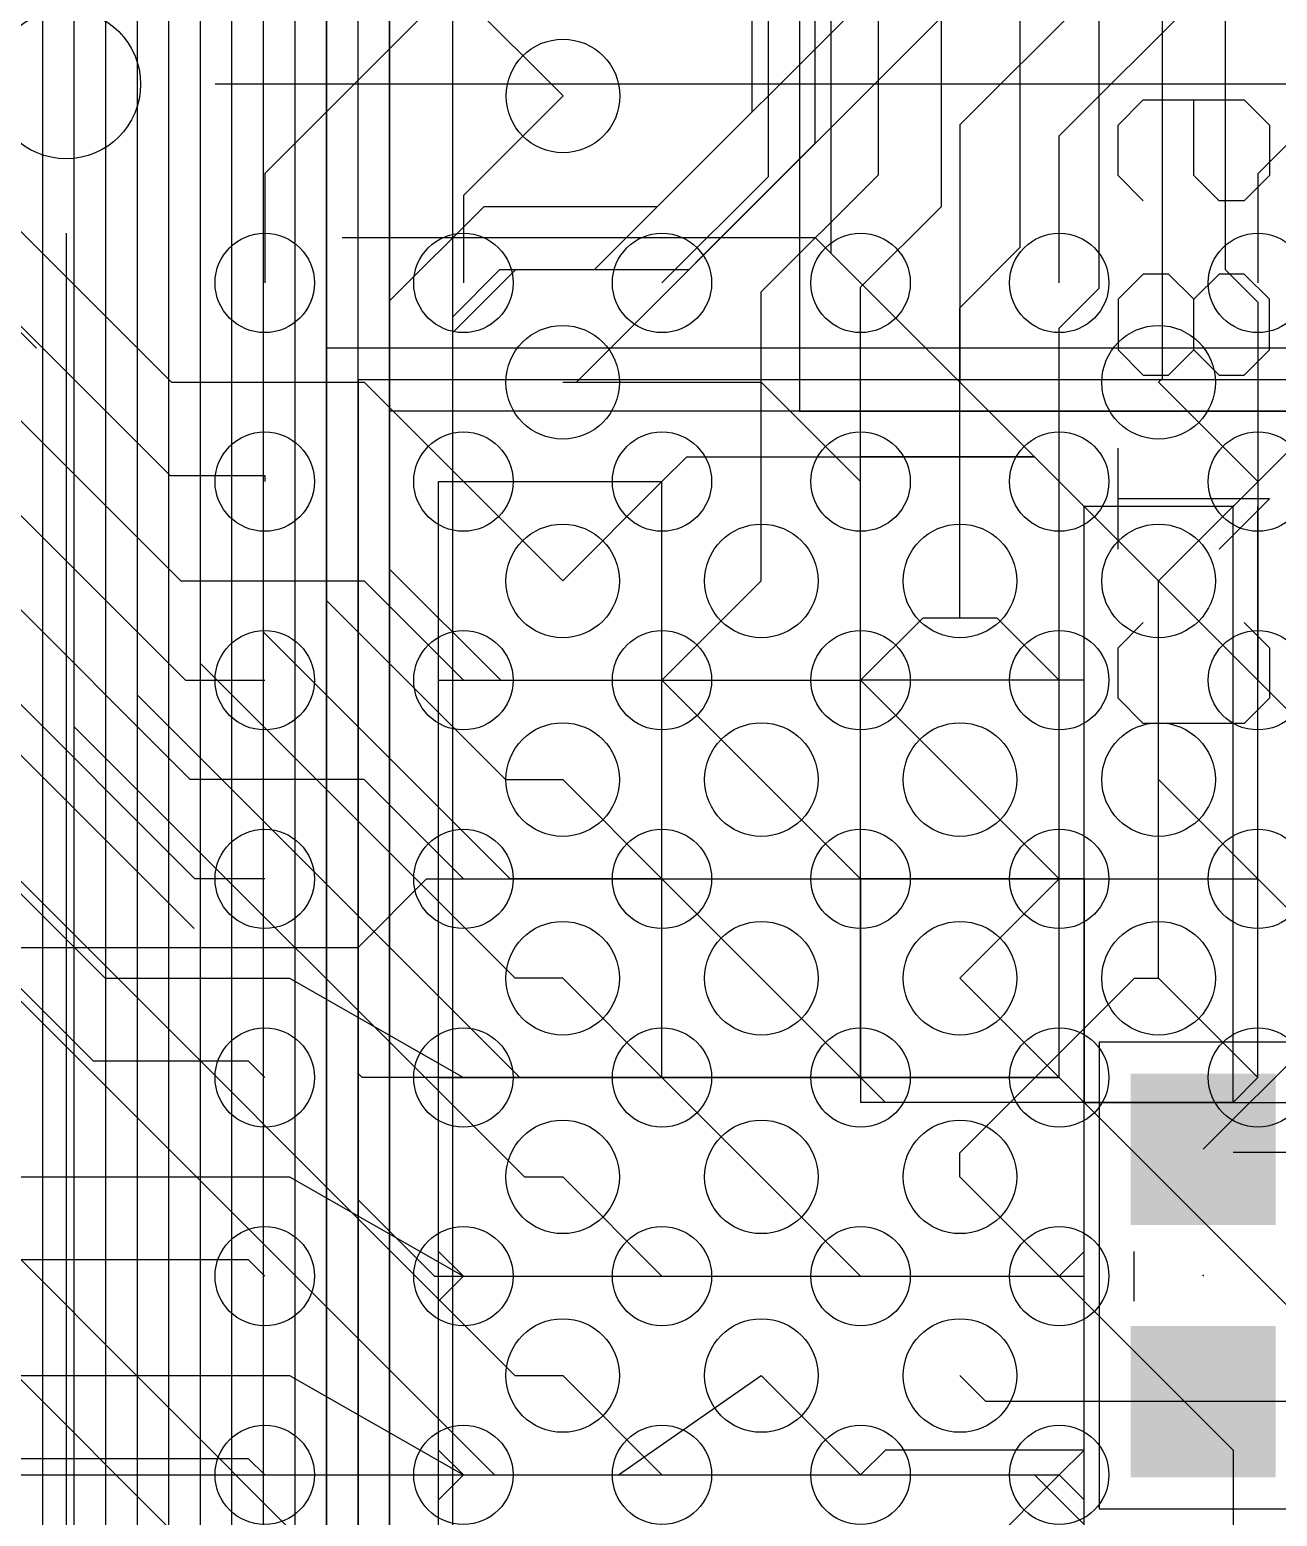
# Model space of a CAD drawing. Extents: x -61 to 136, y 23 to 123.
# Drawn here: x 60.65 to 65.68, y 75.43 to 81.42 of the extents above; entities that cross this region are included whole.
import ezdxf

# ---------------------------------------------------------------- set-up
doc = ezdxf.new("R2010")
doc.units = 0
for name, color, linetype in [('1', 14, 'CONTINUOUS'), ('13', 94, 'CONTINUOUS'), ('14', 94, 'CONTINUOUS'), ('15', 54, 'CONTINUOUS'), ('16', 134, 'CONTINUOUS'), ('18', 94, 'CONTINUOUS'), ('2', 251, 'CONTINUOUS'), ('21', 251, 'CONTINUOUS'), ('24', 54, 'CONTINUOUS'), ('26', 54, 'CONTINUOUS'), ('3', 214, 'CONTINUOUS'), ('4', 214, 'CONTINUOUS'), ('40', 134, 'CONTINUOUS'), ('41', 14, 'CONTINUOUS'), ('42', 134, 'CONTINUOUS')]:
    doc.layers.add(name, color=color, linetype=linetype)

# ---------------------------------------------------------------- blocks, each defined once
blk = doc.blocks.new('RECT')
blk.add_solid([(-0.5, -0.5), (0.5, -0.5), (-0.5, 0.5), (0.5, 0.5)])
blk = doc.blocks.new('PIE')
blk.add_circle((0, 0), 0.5)
blk = doc.blocks.new('ROUNDV')
blk.add_circle((0, 0), 0.5)

msp = doc.modelspace()

# ---------------------------------------------------------------- linework, layer by layer
at = {"layer": '1'}
for p, q in [((63.881, 80.519), (63.881, 82.296)), ((64.8, 80.9925), (65.786, 81.9785)), ((63.627, 81.788), (63.627, 80.827)), ((62.4205, 81.661), (61.6, 80.8405)), ((64.897, 81.534), (64.4, 81.037)), ((62.8015, 81.153), (62.4, 80.7515)), ((65.913, 81.153), (65.6, 80.84)), ((60.198, 81.026), (61.224, 80)), ((64.4, 81.037), (64.4, 80.6)), ((64.8, 80.4), (64.8, 80.9925)), ((59.944, 80.899), (61.219, 79.624)), ((61.6, 80.8405), (61.6, 80.4)), ((63.627, 80.827), (63.2, 80.4)), ((65.6, 80.84), (65.6, 80.4)), ((59.69, 80.772), (61.262, 79.2)), ((62.4, 80.7515), (62.4, 80.4)), ((59.436, 80.645), (61.281, 78.8)), ((64.4, 80.6), (64.4, 80)), ((61.3, 78.4), (59.182, 80.518)), ((64, 80.4), (63.881, 80.519)), ((61.319, 78), (58.928, 80.391)), ((61.224, 80), (62, 80)), ((62, 80), (62.4, 79.6)), ((62.8, 80), (63.6, 80)), ((63.6, 80), (64, 79.6)), ((64.4, 80), (64.8, 79.6)), ((65.2, 80), (65.6, 79.6)), ((61.219, 79.624), (61.6, 79.624)), ((61.6, 79.624), (61.6, 79.6)), ((63.2, 79.6), (62.8, 79.2)), ((61.262, 79.2), (62, 79.2)), ((62, 79.2), (62.4, 78.8)), ((63.2, 78.8), (63.6, 79.2)), ((64.4, 79.05), (64.4, 79.2)), ((65.2, 79.2), (65.6, 78.8)), ((64.25, 79.05), (64, 78.8)), ((64.4, 79.05), (64.25, 79.05)), ((64.55, 79.05), (64.4, 79.05)), ((64.8, 78.8), (64.55, 79.05)), ((61.281, 78.8), (61.6, 78.8)), ((59.7789, 78.7781), (60.957, 77.6)), ((59.7281, 78.4479), (60.9092, 77.2668)), ((62, 78.4), (61.3, 78.4)), ((62.4, 78), (62, 78.4)), ((62.8, 78.4), (63.2, 78)), ((63.6, 78.4), (64, 78)), ((64.8, 78), (64.4, 78.4)), ((65.2, 78.4), (65.6, 78)), ((61.6, 78), (61.319, 78)), ((60.957, 77.6), (61.7, 77.6)), ((61.7, 77.6), (62.4, 77.2)), ((63.2, 77.2), (62.8, 77.6)), ((63.6, 77.6), (64, 77.2)), ((64.8, 77.2), (64.4, 77.6)), ((65.2, 77.6), (65.6, 77.2)), ((60.9092, 77.2668), (61.5332, 77.2668)), ((61.5332, 77.2668), (61.6, 77.2)), ((60.614, 76.8), (61.7, 76.8)), ((61.7, 76.8), (62.4, 76.4)), ((62.8, 76.8), (63.2, 76.4)), ((63.6, 76.8), (64, 76.4)), ((64.4, 76.8), (64.8, 76.4)), ((60.5663, 76.4667), (61.5333, 76.4667)), ((61.5333, 76.4667), (61.6, 76.4)), ((60.271, 76), (61.7, 76)), ((61.7, 76), (62.4, 75.6)), ((62.8, 76), (63.2, 75.6)), ((63.6, 76), (64, 75.6)), ((60.2234, 75.6666), (61.5334, 75.6666)), ((61.5334, 75.6666), (61.6, 75.6)), ((64.4, 75.2), (64.8, 75.6))]:
    msp.add_line(p, q, dxfattribs=at)
at = {"layer": '13'}
for p, q in [((63.8185, 80.5815), (61.9125, 80.5815)), ((65.2, 79.2), (63.8185, 80.5815)), ((65.2, 79.2), (66.1, 80.1)), ((78.613, 79.883), (62.103, 79.883)), ((62.103, 79.883), (62.103, 63.373)), ((61.976, 77.724), (62.252, 78)), ((62.252, 78), (62.55, 78)), ((62.55, 78), (63.05, 78)), ((63.05, 78), (63.35, 78)), ((63.35, 78), (63.85, 78)), ((63.85, 78), (64.15, 78)), ((64.15, 78), (64.65, 78)), ((64.65, 78), (64.95, 78)), ((64.95, 78), (65.45, 78)), ((65.45, 78), (65.6, 78)), ((65.6, 78), (66, 77.6)), ((59.436, 77.724), (61.976, 77.724)), ((61.976, 77.724), (61.976, 76.708)), ((61.992, 77.2), (61.976, 77.216)), ((62.55, 77.2), (61.992, 77.2)), ((63.05, 77.2), (62.55, 77.2)), ((63.35, 77.2), (63.05, 77.2)), ((63.85, 77.2), (63.35, 77.2)), ((64.15, 77.2), (63.85, 77.2)), ((64.65, 77.2), (64.15, 77.2)), ((64.8, 77.2), (64.65, 77.2)), ((65.8, 76.2), (64.8, 77.2)), ((61.976, 76.708), (62.284, 76.4)), ((62.284, 76.4), (62.55, 76.4)), ((62.55, 76.4), (63.05, 76.4)), ((63.05, 76.4), (63.35, 76.4)), ((63.35, 76.4), (63.85, 76.4)), ((63.85, 76.4), (64.15, 76.4)), ((64.15, 76.4), (64.65, 76.4)), ((64.65, 76.4), (64.8, 76.4)), ((64.8, 76.4), (65.5, 75.7)), ((65.5, 75.7), (65.5, 73.8)), ((60.4805, 75.6), (62.55, 75.6)), ((62.55, 75.6), (63.05, 75.6)), ((63.05, 75.6), (63.35, 75.6)), ((63.35, 75.6), (63.85, 75.6)), ((63.85, 75.6), (64.15, 75.6)), ((64.15, 75.6), (64.65, 75.6)), ((64.65, 75.6), (64.7, 75.6)), ((64.7, 75.6), (64.9, 75.4))]:
    msp.add_line(p, q, dxfattribs=at)
at = {"layer": '14'}
for p, q in [((60.706, 73.279), (60.706, 88.392)), ((60.96, 73.152), (60.96, 88.265)), ((61.214, 69.723), (61.214, 88.138)), ((61.468, 70.132), (61.468, 88.011)), ((61.722, 70.612), (61.722, 87.884)), ((61.976, 70.739), (61.976, 87.757)), ((63.754, 83.058), (63.754, 79.883)), ((62.103, 63.373), (62.103, 82.804)), ((63.754, 79.883), (78.613, 79.883)), ((64.7, 79.7), (64, 79.7)), ((64, 78.8), (64, 79.7)), ((64.9, 79.5), (64.7, 79.7)), ((65.5, 79.5), (65.7, 79.7)), ((64.9, 78.8), (64.9, 79.5)), ((65.5, 77.1), (65.5, 79.5)), ((64, 78), (64, 78.8)), ((64.9, 78.8), (64, 78.8)), ((64.9, 78), (64.9, 78.8)), ((64, 78), (64, 77.1)), ((64.9, 78), (64, 78)), ((64.9, 78), (64.9, 77.1)), ((64.9, 77.1), (64, 77.1)), ((64.9, 77.1), (65.5, 77.1)), ((65.5, 77.1), (66.4, 77.1))]:
    msp.add_line(p, q, dxfattribs=at)
at = {"layer": '15'}
for p, q in [((70.766, 80.137), (61.849, 80.137)), ((61.849, 80.137), (61.849, 63.119)), ((64.8, 77.2), (64.8, 79.5)), ((65.6, 77.2), (65.6, 79.5)), ((62.3, 76.5), (62.3, 77.2)), ((62.3, 77.2), (64.8, 77.2)), ((64.9, 77.1), (64.8, 77.2)), ((65.5, 77.1), (65.6, 77.2)), ((64.9, 76.5), (64.9, 77.1)), ((64.9, 77.1), (65.5, 77.1)), ((62.4, 76.4), (62.3, 76.5)), ((64.8, 76.4), (64.9, 76.5)), ((62.3, 76.3), (62.4, 76.4)), ((62.4, 76.4), (64.8, 76.4)), ((64.9, 76.3), (64.8, 76.4)), ((62.3, 75.7), (62.3, 76.3)), ((64.9, 75.7), (64.9, 76.3)), ((62.4, 75.6), (62.3, 75.7)), ((64.8, 75.6), (64.9, 75.7)), ((62.3, 75.5), (62.4, 75.6)), ((62.4, 75.6), (64.8, 75.6)), ((64.9, 75.5), (64.8, 75.6)), ((62.3, 74.9), (62.3, 75.5)), ((64.9, 74.9), (64.9, 75.5))]:
    msp.add_line(p, q, dxfattribs=at)
at = {"layer": '16'}
for p, q in [((64.9605, 80.3783), (64.9605, 83.6295)), ((65.2145, 83.6295), (65.2145, 80.0145)), ((65.4685, 83.5025), (65.4685, 80.4545)), ((64.643, 80.5434), (64.643, 83.439)), ((64.3255, 80.7085), (64.3255, 83.2485)), ((64.0715, 80.8355), (64.0715, 83.1215)), ((63.8175, 80.9625), (63.8175, 82.7405)), ((63.5635, 81.0895), (63.5635, 82.6135)), ((62.103, 82.55), (62.103, 79.248)), ((61.849, 82.423), (61.849, 79.121)), ((61.595, 78.994), (61.595, 82.296)), ((61.341, 78.867), (61.341, 82.169)), ((61.087, 78.74), (61.087, 82.042)), ((60.833, 78.613), (60.833, 81.915)), ((62.357, 81.5975), (62.8015, 81.153)), ((62.9285, 80.4545), (63.5635, 81.0895)), ((62.855, 80), (63.8175, 80.9625)), ((63.6, 80.364), (64.0715, 80.8355)), ((64, 80.383), (64.3255, 80.7085)), ((64.4, 80.3004), (64.643, 80.5434)), ((62.357, 80.264), (62.5475, 80.4545)), ((62.5475, 80.4545), (62.9285, 80.4545)), ((65.4685, 80.4545), (65.6, 80.323)), ((63.6, 79.2), (63.6, 80.364)), ((64, 78.8), (64, 80.383)), ((64.8, 80.2178), (64.9605, 80.3783)), ((64.4, 79.2), (64.4, 80.3004)), ((65.6, 80.323), (65.6, 78.8)), ((62.357, 79.643), (62.357, 80.264)), ((64.8, 78), (64.8, 80.2178)), ((62.8, 80), (62.855, 80)), ((65.2145, 80.0145), (65.2, 80)), ((62.8, 79.2), (62.357, 79.643)), ((62.103, 79.248), (62.551, 78.8)), ((65.2, 78.4), (65.2, 79.2)), ((61.849, 79.121), (62.57, 78.4)), ((62.589, 78), (61.595, 78.994)), ((62.608, 77.6), (61.341, 78.867)), ((62.551, 78.8), (63.2, 78.8)), ((63.2, 78.8), (63.6, 78.4)), ((64.4, 78.4), (64, 78.8)), ((65.6, 78.8), (66, 78.4)), ((62.627, 77.2), (61.087, 78.74)), ((60.833, 78.613), (62.646, 76.8)), ((60.1091, 78.4987), (62.6078, 76)), ((62.57, 78.4), (62.8, 78.4)), ((65.2, 77.6), (65.2, 78.4)), ((59.7789, 78.3463), (62.5252, 75.6)), ((59.0931, 77.9907), (61.8838, 75.2)), ((63.2, 78), (62.589, 78)), ((63.2, 78), (63.6, 77.6)), ((64.4, 77.6), (64.8, 78)), ((58.7629, 77.8383), (61.8012, 74.8)), ((62.8, 77.6), (62.608, 77.6)), ((64.4, 76.8968), (65.1032, 77.6)), ((65.1032, 77.6), (65.2, 77.6)), ((66, 77.5316), (65.3796, 76.9112)), ((63.2, 77.2), (62.627, 77.2)), ((63.2, 77.2), (63.6, 76.8)), ((64.4, 76.8), (64.4, 76.8968)), ((62.646, 76.8), (62.8, 76.8)), ((65.3048, 75.8952), (64.4, 76.8)), ((62.6078, 76), (62.8, 76)), ((63.025, 75.6), (63.6, 76)), ((64.5048, 75.8952), (64.4, 76)), ((65.3048, 75.8952), (64.5048, 75.8952)), ((65.3796, 75.8952), (65.3048, 75.8952)), ((66.3194, 75.8952), (65.3796, 75.8952)), ((62.5252, 75.6), (63.025, 75.6))]:
    msp.add_line(p, q, dxfattribs=at)
at = {"layer": '2'}
for p, q in [((61.849, 80.137), (61.849, 63.119)), ((78.867, 80.137), (61.849, 80.137)), ((63.2, 79.6), (63.3, 79.7)), ((63.3, 79.7), (64, 79.7)), ((64, 79.7), (64.7, 79.7)), ((64, 78.8), (64, 79.7)), ((64.9, 79.5), (64.7, 79.7)), ((65.5, 79.5), (65.7, 79.7)), ((62.3, 78.8), (62.3, 79.6)), ((62.3, 79.6), (63.2, 79.6)), ((63.2, 78.8), (63.2, 79.6)), ((65.5, 79.5), (64.9, 79.5)), ((64.9, 78.8), (64.9, 79.5)), ((65.5, 77.1), (65.5, 79.5)), ((62.3, 78), (62.3, 78.8)), ((62.3, 78.8), (63.2, 78.8)), ((63.2, 78), (63.2, 78.8)), ((63.2, 78.8), (64, 78.8)), ((64, 78), (64, 78.8)), ((64.9, 78.8), (64, 78.8)), ((64.9, 78), (64.9, 78.8)), ((62.3, 77.2), (62.3, 78)), ((62.3, 78), (63.2, 78)), ((63.2, 77.2), (63.2, 78)), ((63.2, 78), (64, 78)), ((64, 77.2), (64, 78)), ((64.9, 78), (64, 78)), ((64.9, 77.1), (64.9, 78)), ((62.3, 76.4), (62.3, 77.2)), ((62.3, 77.2), (63.2, 77.2)), ((63.2, 77.2), (64, 77.2)), ((64.1, 77.1), (64, 77.2)), ((64.9, 77.1), (64.1, 77.1)), ((64.9, 76.4), (64.9, 77.1)), ((64.9, 77.1), (65.5, 77.1)), ((65.5, 77.1), (66.4, 77.1)), ((62.3, 75.6), (62.3, 76.4)), ((62.3, 76.4), (64.9, 76.4)), ((64.9, 75.7), (64.9, 76.4)), ((64, 75.6), (64.1, 75.7)), ((64.9, 75.7), (64.1, 75.7)), ((64.9, 74.8), (64.9, 75.7)), ((62.3, 75.6), (64, 75.6)), ((62.3, 74.8), (62.3, 75.6))]:
    msp.add_line(p, q, dxfattribs=at)
at = {"layer": '21'}
for p, q in [((79.4, 81.2), (61.4, 81.2)), ((60.8, 80.6), (60.8, 62.6))]:
    msp.add_line(p, q, dxfattribs=at)
at = {"layer": '24'}
msp.add_point((65.3796, 76.4032), dxfattribs=at)
at = {"layer": '26'}
for p, q in [((65.0367, 81.0357), (65.1384, 81.1374)), ((65.1384, 81.1374), (65.5451, 81.1374)), ((65.3418, 80.8323), (65.3418, 81.1374)), ((65.5451, 81.1374), (65.6468, 81.0357)), ((65.0367, 80.8323), (65.0367, 81.0357)), ((65.6468, 81.0357), (65.6468, 80.8323)), ((65.1384, 80.7306), (65.0367, 80.8323)), ((65.4434, 80.7306), (65.3418, 80.8323)), ((65.6468, 80.8323), (65.5451, 80.7306)), ((65.5451, 80.7306), (65.4434, 80.7306)), ((65.1384, 80.4357), (65.0367, 80.334)), ((65.2401, 80.4357), (65.1384, 80.4357)), ((65.3418, 80.334), (65.2401, 80.4357)), ((65.4434, 80.4357), (65.3418, 80.334)), ((65.5451, 80.4357), (65.4434, 80.4357)), ((65.6468, 80.334), (65.5451, 80.4357)), ((65.0367, 80.334), (65.0367, 80.1307)), ((65.3418, 80.1307), (65.3418, 80.334)), ((65.6468, 80.1307), (65.6468, 80.334)), ((65.0367, 80.1307), (65.1384, 80.029)), ((65.2401, 80.029), (65.3418, 80.1307)), ((65.3418, 80.1307), (65.4434, 80.029)), ((65.5451, 80.029), (65.6468, 80.1307)), ((65.1384, 80.029), (65.2401, 80.029)), ((65.4434, 80.029), (65.5451, 80.029)), ((65.0367, 79.3273), (65.0367, 79.7341)), ((65.6468, 79.5307), (65.0367, 79.5307)), ((65.4434, 79.3273), (65.6468, 79.5307)), ((65.0367, 78.9308), (65.1384, 79.0324)), ((65.5451, 79.0324), (65.6468, 78.9308)), ((65.0367, 78.7274), (65.0367, 78.9308)), ((65.6468, 78.9308), (65.6468, 78.7274)), ((65.1384, 78.6257), (65.0367, 78.7274)), ((65.6468, 78.7274), (65.5451, 78.6257)), ((65.5451, 78.6257), (65.1384, 78.6257))]:
    msp.add_line(p, q, dxfattribs=at)
at = {"layer": '3'}
for p, q in [((63.1825, 80.7085), (66.421, 83.947)), ((63.3095, 80.4545), (66.548, 83.693)), ((60.833, 66.04), (60.833, 82.423)), ((61.087, 66.167), (61.087, 82.296)), ((61.341, 66.294), (61.341, 82.169)), ((61.595, 66.421), (61.595, 82.042)), ((61.849, 66.548), (61.849, 81.915)), ((62.103, 80.3275), (62.484, 80.7085)), ((62.484, 80.7085), (63.1825, 80.7085)), ((62.357, 80.2005), (62.611, 80.4545)), ((62.611, 80.4545), (63.3095, 80.4545)), ((62.103, 66.675), (62.103, 80.3275)), ((62.357, 66.929), (62.357, 80.2005)), ((61.976, 80.01), (61.976, 63.246)), ((78.74, 80.01), (61.976, 80.01)), ((65.5, 79.5), (65.7, 79.7)), ((64.9, 77.1), (64.9, 79.5)), ((65.5, 79.5), (64.9, 79.5)), ((65.5, 77.1), (65.5, 79.5)), ((65.5, 77.1), (64.9, 77.1)), ((65.5, 77.1), (66.4, 77.1))]:
    msp.add_line(p, q, dxfattribs=at)
at = {"layer": '4'}
for p, q in [((61.341, 63.246), (61.341, 82.804)), ((61.595, 63.373), (61.595, 82.677)), ((61.849, 63.5), (61.849, 82.55)), ((62.103, 63.627), (62.103, 82.423)), ((62.357, 63.754), (62.357, 82.296)), ((62.103, 79.883), (62.103, 63.373)), ((78.613, 79.883), (62.103, 79.883)), ((64, 77.2), (64, 79.7)), ((64.7, 79.7), (64, 79.7)), ((64.9, 79.5), (64.7, 79.7)), ((65.5, 79.5), (65.7, 79.7)), ((65.5, 79.5), (64.9, 79.5)), ((64.9, 77.1), (64.9, 79.5)), ((65.5, 77.1), (65.5, 79.5)), ((64.1, 77.1), (64, 77.2)), ((64.9, 77.1), (64.1, 77.1)), ((65.5, 77.1), (64.9, 77.1)), ((65.5, 77.1), (66.4, 77.1))]:
    msp.add_line(p, q, dxfattribs=at)
at = {"layer": '40'}
for p, q in [((64.9605, 77.343), (64.9605, 75.4634)), ((65.7987, 77.343), (64.9605, 77.343)), ((64.9605, 75.4634), (65.7987, 75.4634))]:
    msp.add_line(p, q, dxfattribs=at)
at = {"layer": '41'}
for p, q in [((61.3156, 77.8002), (59.7916, 79.3242)), ((65.5, 76.9), (65.8, 76.9)), ((65.1, 76.5), (65.1, 76.3))]:
    msp.add_line(p, q, dxfattribs=at)
at = {"layer": '42'}
msp.add_line((57.2516, 83.566), (60.6806, 80.137), dxfattribs=at)

# ---------------------------------------------------------------- block references
at = {"layer": '1'}
for p, xscale, yscale in [((60.8, 81.2), 0.6, 0.6), ((61.6, 80.4), 0.4, 0.4), ((62.4, 80.4), 0.4, 0.4), ((63.2, 80.4), 0.4, 0.4), ((64, 80.4), 0.4, 0.4), ((64.8, 80.4), 0.4, 0.4), ((65.6, 80.4), 0.4, 0.4), ((61.6, 79.6), 0.4, 0.4), ((62.4, 79.6), 0.4, 0.4), ((63.2, 79.6), 0.4, 0.4), ((64, 79.6), 0.4, 0.4), ((64.8, 79.6), 0.4, 0.4), ((65.6, 79.6), 0.4, 0.4), ((61.6, 78.8), 0.4, 0.4), ((62.4, 78.8), 0.4, 0.4), ((63.2, 78.8), 0.4, 0.4), ((64, 78.8), 0.4, 0.4), ((64.8, 78.8), 0.4, 0.4), ((65.6, 78.8), 0.4, 0.4), ((61.6, 78), 0.4, 0.4), ((62.4, 78), 0.4, 0.4), ((63.2, 78), 0.4, 0.4), ((64, 78), 0.4, 0.4), ((64.8, 78), 0.4, 0.4), ((65.6, 78), 0.4, 0.4), ((61.6, 77.2), 0.4, 0.4), ((62.4, 77.2), 0.4, 0.4), ((63.2, 77.2), 0.4, 0.4), ((64, 77.2), 0.4, 0.4), ((64.8, 77.2), 0.4, 0.4), ((65.6, 77.2), 0.4, 0.4), ((61.6, 76.4), 0.4, 0.4), ((62.4, 76.4), 0.4, 0.4), ((63.2, 76.4), 0.4, 0.4), ((64, 76.4), 0.4, 0.4), ((64.8, 76.4), 0.4, 0.4), ((61.6, 75.6), 0.4, 0.4), ((62.4, 75.6), 0.4, 0.4), ((63.2, 75.6), 0.4, 0.4), ((64, 75.6), 0.4, 0.4), ((64.8, 75.6), 0.4, 0.4)]:
    msp.add_blockref('PIE', p, dxfattribs=dict(at, xscale=xscale, yscale=yscale))
at = {"layer": '16', "xscale": 0.6096, "yscale": 0.5842, "rotation": 270}
for p in [(65.3796, 76.9112), (65.3796, 75.8952)]:
    msp.add_blockref('RECT', p, dxfattribs=at)
at = {"layer": '18', "xscale": 0.4572, "yscale": 0.4572}
for p in [(62.8015, 81.153), (62.8015, 81.153), (62.8015, 81.153), (62.8015, 81.153), (62.8015, 81.153), (62.8015, 81.153), (62.8015, 81.153), (62.8015, 81.153), (62.8, 80), (62.8, 80), (62.8, 80), (62.8, 80), (62.8, 80), (62.8, 80), (62.8, 80), (62.8, 80), (65.2, 80), (65.2, 80), (65.2, 80), (65.2, 80), (65.2, 80), (65.2, 80), (65.2, 80), (65.2, 80), (62.8, 79.2), (62.8, 79.2), (62.8, 79.2), (62.8, 79.2), (62.8, 79.2), (62.8, 79.2), (62.8, 79.2), (62.8, 79.2), (63.6, 79.2), (63.6, 79.2), (63.6, 79.2), (63.6, 79.2), (63.6, 79.2), (63.6, 79.2), (63.6, 79.2), (63.6, 79.2), (64.4, 79.2), (64.4, 79.2), (64.4, 79.2), (64.4, 79.2), (64.4, 79.2), (64.4, 79.2), (64.4, 79.2), (64.4, 79.2), (65.2, 79.2), (65.2, 79.2), (65.2, 79.2), (65.2, 79.2), (65.2, 79.2), (65.2, 79.2), (65.2, 79.2), (65.2, 79.2), (62.8, 78.4), (62.8, 78.4), (62.8, 78.4), (62.8, 78.4), (62.8, 78.4), (62.8, 78.4), (62.8, 78.4), (62.8, 78.4), (63.6, 78.4), (63.6, 78.4), (63.6, 78.4), (63.6, 78.4), (63.6, 78.4), (63.6, 78.4), (63.6, 78.4), (63.6, 78.4), (64.4, 78.4), (64.4, 78.4), (64.4, 78.4), (64.4, 78.4), (64.4, 78.4), (64.4, 78.4), (64.4, 78.4), (64.4, 78.4), (65.2, 78.4), (65.2, 78.4), (65.2, 78.4), (65.2, 78.4), (65.2, 78.4), (65.2, 78.4), (65.2, 78.4), (65.2, 78.4), (62.8, 77.6), (62.8, 77.6), (62.8, 77.6), (62.8, 77.6), (62.8, 77.6), (62.8, 77.6), (62.8, 77.6), (62.8, 77.6), (63.6, 77.6), (63.6, 77.6), (63.6, 77.6), (63.6, 77.6), (63.6, 77.6), (63.6, 77.6), (63.6, 77.6), (63.6, 77.6), (64.4, 77.6), (64.4, 77.6), (64.4, 77.6), (64.4, 77.6), (64.4, 77.6), (64.4, 77.6), (64.4, 77.6), (64.4, 77.6), (65.2, 77.6), (65.2, 77.6), (65.2, 77.6), (65.2, 77.6), (65.2, 77.6), (65.2, 77.6), (65.2, 77.6), (65.2, 77.6), (62.8, 76.8), (62.8, 76.8), (62.8, 76.8), (62.8, 76.8), (62.8, 76.8), (62.8, 76.8), (62.8, 76.8), (62.8, 76.8), (63.6, 76.8), (63.6, 76.8), (63.6, 76.8), (63.6, 76.8), (63.6, 76.8), (63.6, 76.8), (63.6, 76.8), (63.6, 76.8), (64.4, 76.8), (64.4, 76.8), (64.4, 76.8), (64.4, 76.8), (64.4, 76.8), (64.4, 76.8), (64.4, 76.8), (64.4, 76.8), (62.8, 76), (62.8, 76), (62.8, 76), (62.8, 76), (62.8, 76), (62.8, 76), (62.8, 76), (62.8, 76), (63.6, 76), (63.6, 76), (63.6, 76), (63.6, 76), (63.6, 76), (63.6, 76), (63.6, 76), (63.6, 76), (64.4, 76), (64.4, 76), (64.4, 76), (64.4, 76), (64.4, 76), (64.4, 76), (64.4, 76), (64.4, 76)]:
    msp.add_blockref('ROUNDV', p, dxfattribs=at)

doc.saveas('drawing.dxf')
